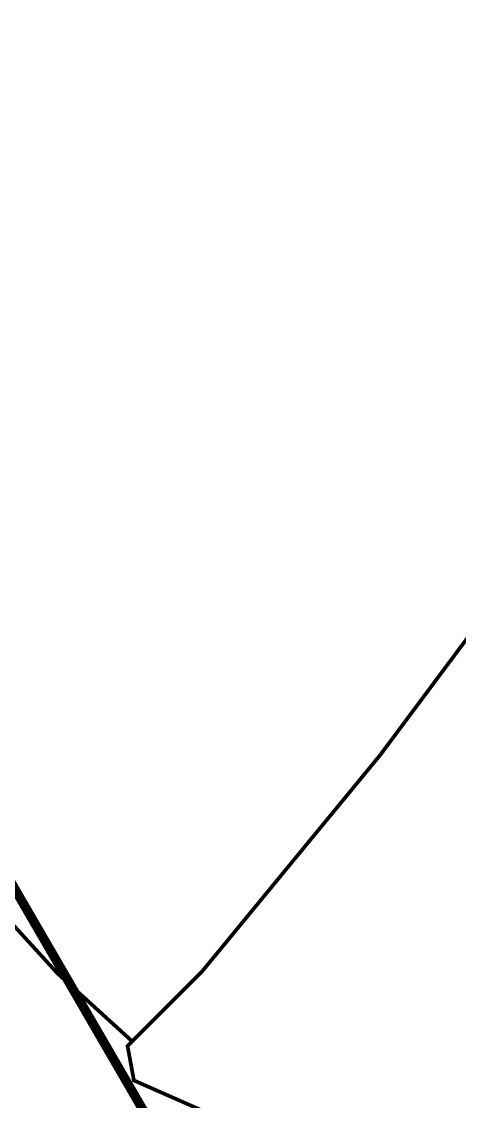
# Model space of a CAD drawing. Header units: metres. Extents: x 561401 to 594056, y 8460144 to 8508504.
# Drawn here: x 586666.8 to 586690.2, y 8502207.7 to 8502265.4 of the extents above; entities that cross this region are included whole.
import ezdxf

# ---------------------------------------------------------------- set-up
doc = ezdxf.new("R2010")
doc.units = ezdxf.units.M
for name, color, linetype in [('1.1. DERECHO DE VIA', 230, 'Continuous'), ('1.2. AFECTADOS BASE GRAFICA GORE', 76, 'Continuous'), ('1.2. BASE GRAFICA GORE', 76, 'Continuous')]:
    doc.layers.add(name, color=color, linetype=linetype)

msp = doc.modelspace()

# ---------------------------------------------------------------- linework, layer by layer
at = {"layer": '1.1. DERECHO DE VIA', "color": 230, "linetype": 'Continuous', "lineweight": 40, "ltscale": 0.2, "const_width": 0.5}
msp.add_lwpolyline([(586490.77, 8502338.988), (586510.049, 8502337.337), (586524.501, 8502328.457), (586534.939, 8502321.598), (586545.14, 8502316.314), (586558.192, 8502313.356), (586575.001, 8502302.518), (586591.81, 8502291.681), (586608.619, 8502280.843), (586625.199, 8502269.664), (586640.339, 8502256.632), (586652.952, 8502241.143), (586663.473, 8502224.14), (586673.504, 8502206.837), (586683.534, 8502189.534), (586693.233, 8502172.046), (586701.348, 8502153.779), (586707.143, 8502134.651), (586710.716, 8502114.979), (586713.262, 8502095.142), (586715.744, 8502075.297), (586715.042, 8502057.96), (586717.765, 8502038.147), (586720.488, 8502018.333)], dxfattribs=at)
at = {"layer": '1.2. AFECTADOS BASE GRAFICA GORE', "color": 64, "linetype": 'Continuous', "lineweight": -3, "const_width": 0.2}
for points in [[(586655.094, 8502269.309), (586651.293, 8502261.38), (586643.723, 8502249.313), (586640.631, 8502245.854), (586640.631, 8502245.854), (586647.401, 8502238.205), (586653.115, 8502231.347), (586660.322, 8502223.719), (586668.683, 8502214.561), (586672.69, 8502210.912), (586676.459, 8502214.691), (586685.941, 8502226.218), (586694.302, 8502237.446), (586697.559, 8502243.584), (586698.046, 8502244.484), (586695.3, 8502251.622), (586695.226, 8502262.92), (586707.289, 8502271.888)], [(586677.044, 8502206.942), (586672.781, 8502208.822), (586672.443, 8502210.661), (586672.69, 8502210.912), (586668.683, 8502214.561), (586660.322, 8502223.719), (586653.115, 8502231.347), (586647.401, 8502238.205), (586640.631, 8502245.854), (586640.631, 8502245.854), (586639.666, 8502244.013), (586642.736, 8502239.247), (586646.575, 8502234.419), (586650.762, 8502229.152), (586654.967, 8502224.567), (586657.436, 8502219.494), (586660.919, 8502213.348), (586665.967, 8502205.936)]]:
    msp.add_lwpolyline(points, dxfattribs=at)
at = {"layer": '1.2. BASE GRAFICA GORE', "color": 64, "linetype": 'Continuous', "lineweight": -3, "const_width": 0.2}
msp.add_lwpolyline([(586672.69, 8502210.912), (586672.443, 8502210.661), (586672.781, 8502208.822), (586677.044, 8502206.942), (586685.785, 8502197.404), (586697.634, 8502175.339), (586713.548, 8502186.317), (586725.743, 8502195.435), (586736.422, 8502206.453), (586736.05, 8502206.832), (586733.041, 8502229.297), (586731.169, 8502246.054), (586731.169, 8502249.853), (586720.112, 8502238.455), (586713.251, 8502232.757), (586709.062, 8502233.527), (586702.606, 8502239.635), (586698.046, 8502244.484), (586697.559, 8502243.584), (586694.302, 8502237.446), (586685.941, 8502226.218), (586676.459, 8502214.691), (586672.69, 8502210.912)], close=True, dxfattribs=at)

doc.saveas('drawing.dxf')
